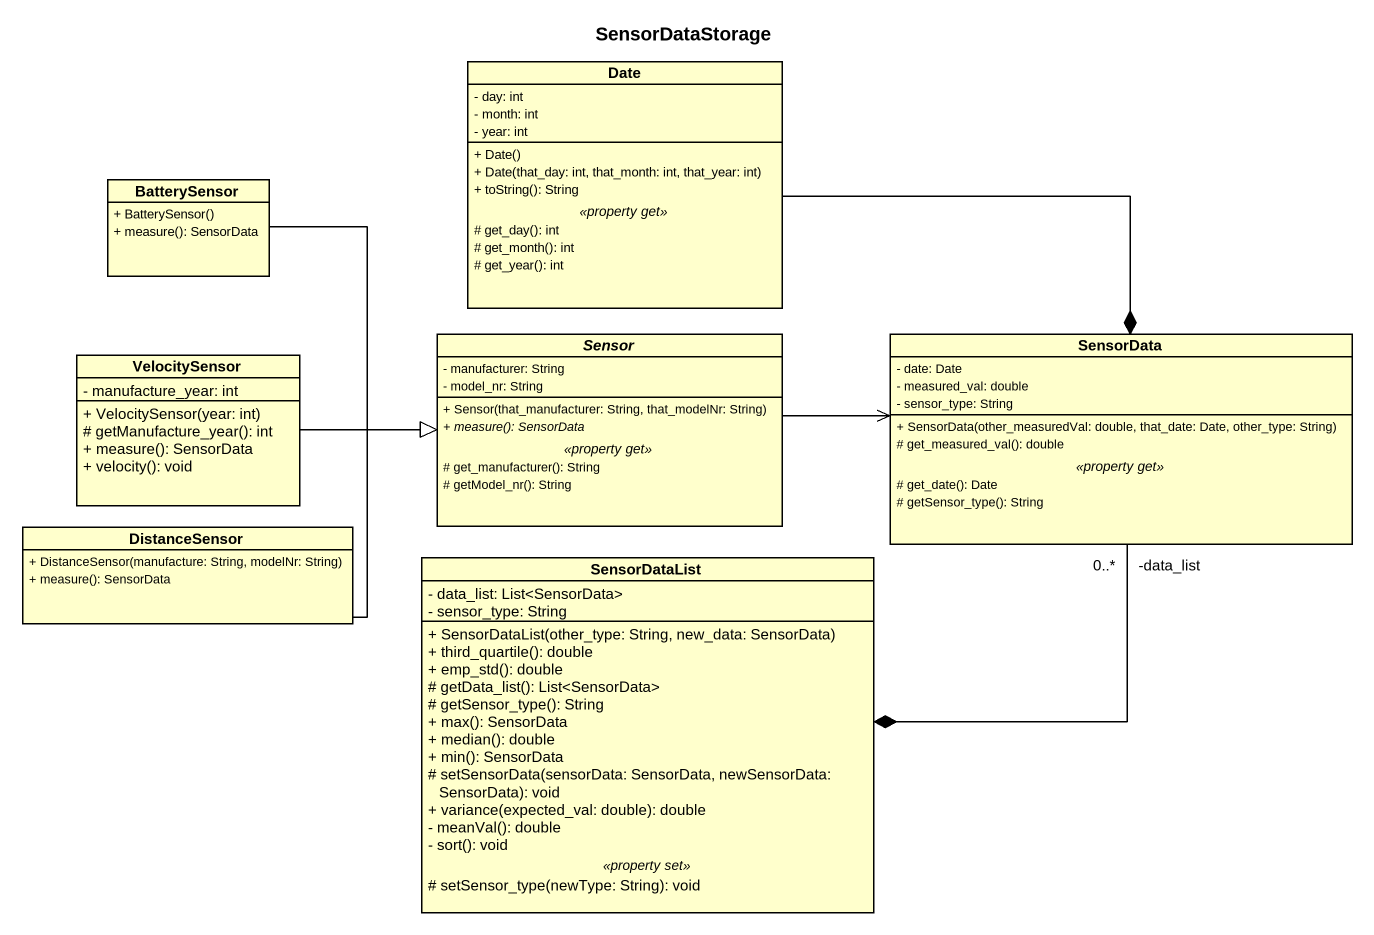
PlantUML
@startuml
title SensorDataStorage
hide circle
hide empty members
skinparam classAttributeIconSize 0
class Date {
  - day: int
  - month: int
  - year: int
  --
  + Date()
  + Date(that_day: int, that_month: int, that_year: int)
  + toString(): String
  .. <<property get>> ..
  # get_day(): int
  # get_month(): int
  # get_year(): int
}
class BatterySensor {
  + BatterySensor()
  + measure(): SensorData
}
abstract class Sensor {
  - manufacturer: String
  - model_nr: String
  --
  + Sensor(that_manufacturer: String, that_modelNr: String)
  {abstract} + measure(): SensorData
  .. <<property get>> ..
  # get_manufacturer(): String
  # getModel_nr(): String
}
class SensorData {
  - date: Date
  - measured_val: double
  - sensor_type: String
  --
  + SensorData(other_measuredVal: double, that_date: Date, other_type: String)
  # get_measured_val(): double
  .. <<property get>> ..
  # get_date(): Date
  # getSensor_type(): String
}
class VelocitySensor {
  - manufacture_year: int
  + VelocitySensor(year: int)
  # getManufacture_year(): int
  + measure(): SensorData
  + velocity(): void
}
class DistanceSensor {
  + DistanceSensor(manufacture: String, modelNr: String)
  + measure(): SensorData
}
class SensorDataList {
  - data_list: List<SensorData>
  - sensor_type: String
  --
  + SensorDataList(other_type: String, new_data: SensorData)
  + third_quartile(): double
  + emp_std(): double
  # getData_list(): List<SensorData>
  # getSensor_type(): String
  + max(): SensorData
  + median(): double
  + min(): SensorData
  # setSensorData(sensorData: SensorData, newSensorData: SensorData): void
  + variance(expected_val: double): double
  - meanVal(): double
  - sort(): void
  .. <<property set>> ..
  # setSensor_type(newType: String): void
}
Date -right-* SensorData
BatterySensor -right-|> Sensor
Sensor -right-> SensorData
SensorData "-data_list\n0..*" --* SensorDataList
VelocitySensor -right-|> Sensor
DistanceSensor -right-|> Sensor
@enduml
